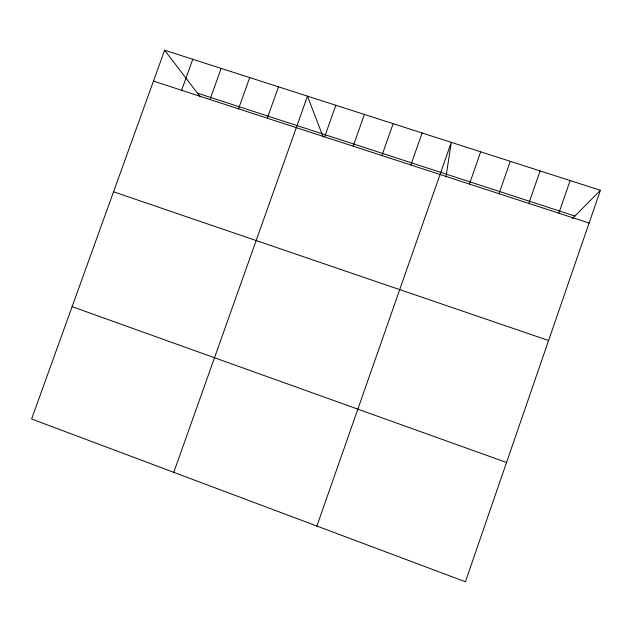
<?xml version="1.0" encoding="UTF-8"?>
<svg xmlns="http://www.w3.org/2000/svg" width="632" height="632" viewBox="0 0 632 632"><rect width="100%" height="100%" fill="white"/><g stroke="black" fill="none" stroke-linecap="round" stroke-linejoin="round"><path stroke-width="0.95" d="M445.979 176.976L451.288 142.366L316.901 526.045M558.846 213.205L570.135 180.57M600.4 190.295L465.405 581.772L31.6 418.984L164.604 50.228L600.4 190.295L572.41 218.601M528.818 203.417L540.099 170.917M469.41 184.062L480.676 151.814M499.004 193.7L510.277 161.326M410.871 164.984L422.113 132.989M353.17 146.182L364.387 114.439M381.918 155.551L393.144 123.682M324.627 136.883L335.837 105.26M267.304 118.208L278.491 86.837M173.768 472.333L307.492 96.151L323.102 136.931M209.974 99.524L221.137 68.398M238.533 108.83L249.711 77.586M181.613 90.281L192.768 59.282M197.492 93.181L574.93 216.057M153.465 81.109L589.103 223.057M113.547 191.788L548.6 340.514M72.111 306.662L506.54 462.474M164.604 50.228L200.36 96.925"/></g></svg>
